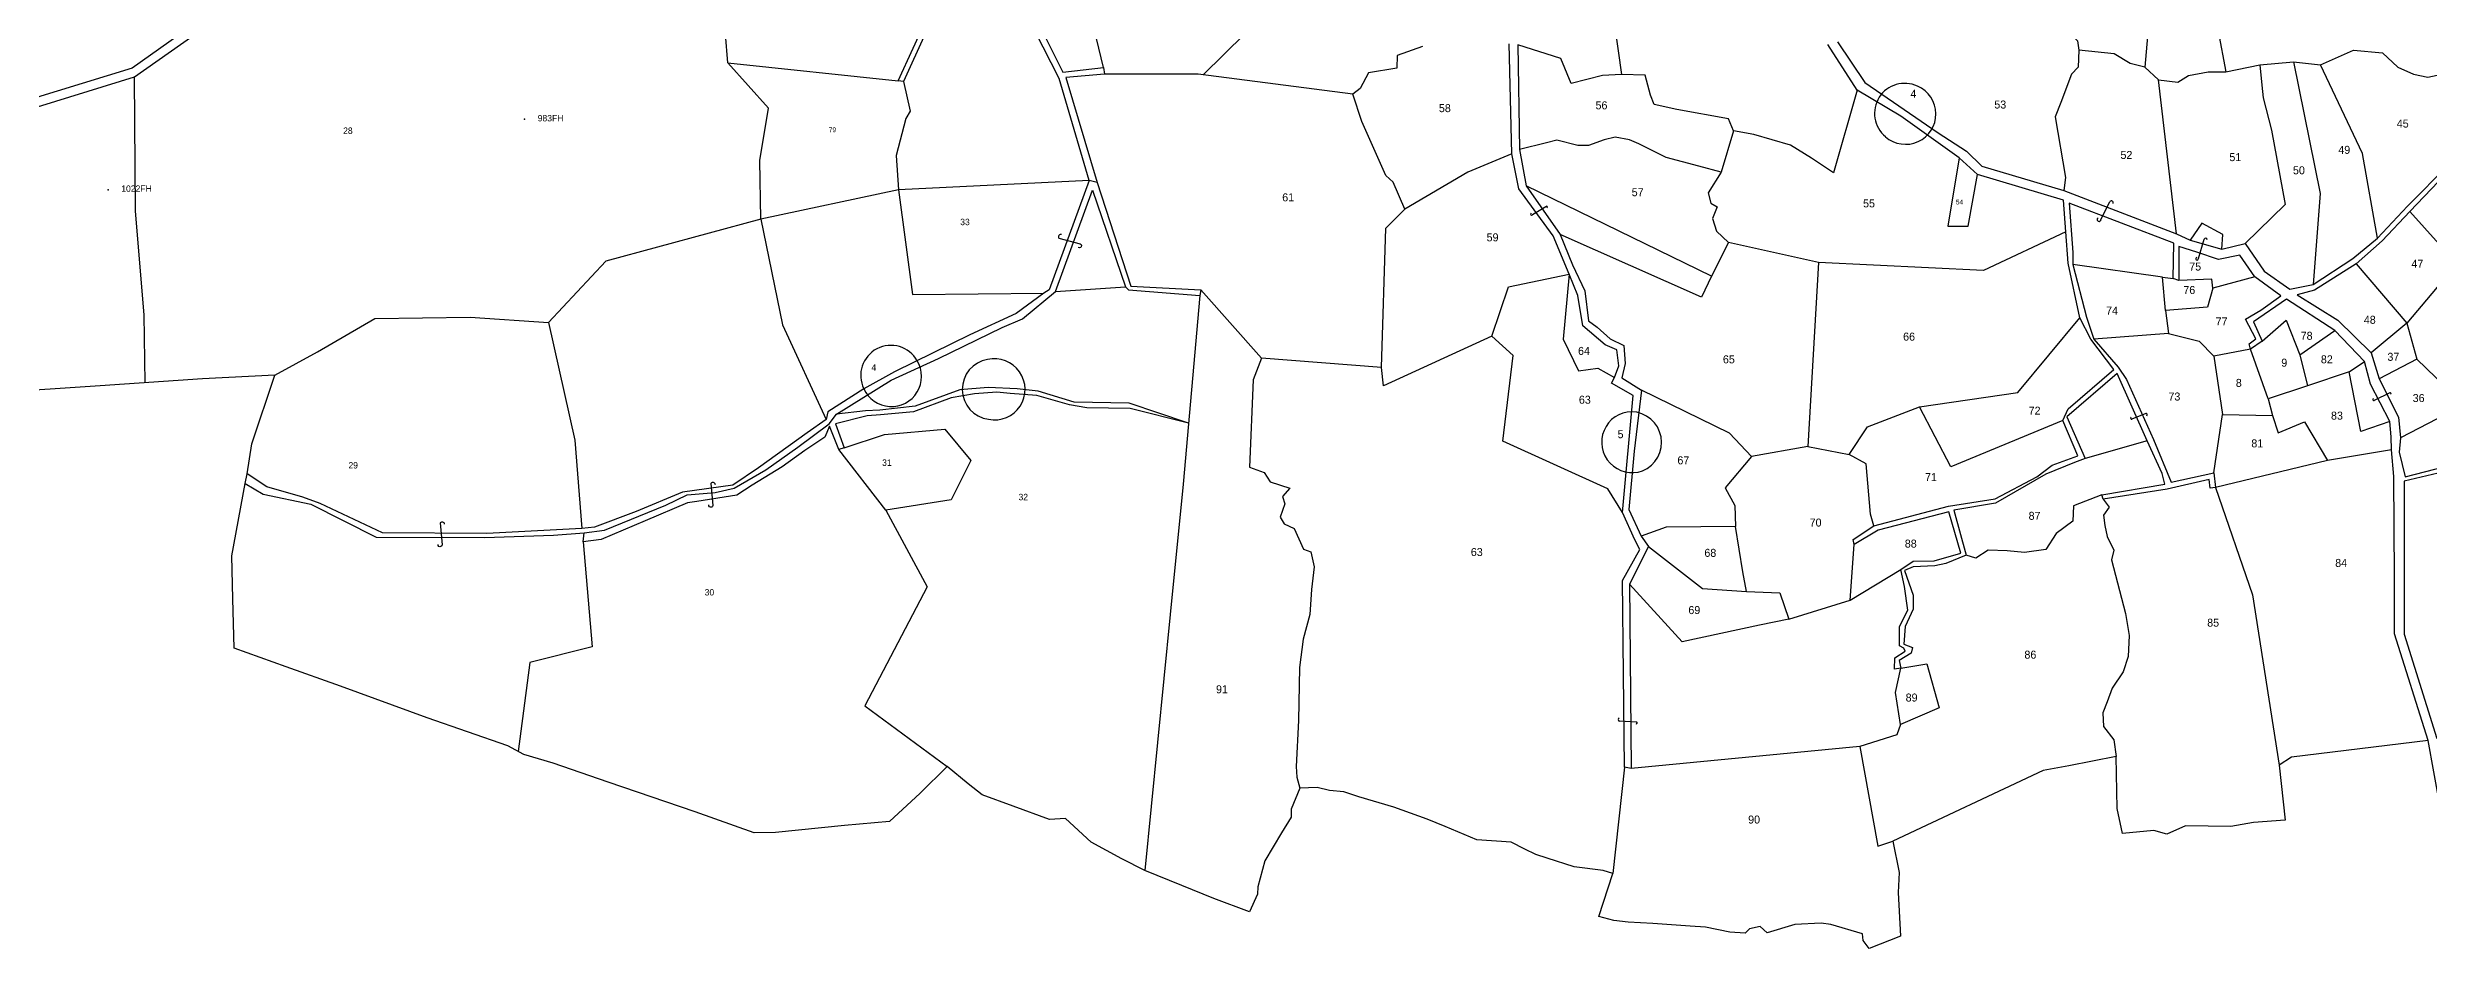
# Model space of a CAD drawing. Extents: x 149058 to 155632, y 177514 to 180719.
# Drawn here: x 152835 to 154323, y 177514 to 178077 of the extents above; entities that cross this region are included whole.
import ezdxf

# ---------------------------------------------------------------- set-up
doc = ezdxf.new("R2010")
doc.units = 0
doc.header["$MEASUREMENT"] = 0
for name, color, linetype in [('BORDER-B', 3, 'CONTINUOUS'), ('LINK', 4, 'CONTINUOUS'), ('NO', 1, 'CONTINUOUS'), ('PARCEL', 6, 'CONTINUOUS'), ('ROAD', 2, 'CONTINUOUS'), ('TRIG-P', 2, 'CONTINUOUS'), ('TRIG-T', 1, 'CONTINUOUS')]:
    doc.layers.add(name, color=color, linetype=linetype)

msp = doc.modelspace()

# ---------------------------------------------------------------- linework, layer by layer
at = {"layer": 'BORDER-B'}
for points in [[(153491.04, 177992.66), (153486.06, 177993.89), (153366.8, 177988.02), (153280.74, 177969.64), (153280.23, 178006.4), (153285.59, 178039.07), (153260.06, 178067.4), (153254.36, 178139.35)], [(153491.04, 177992.66), (153486.06, 177993.89), (153366.8, 177988.02), (153280.74, 177969.64), (153280.23, 178006.4), (153285.59, 178039.07), (153260.06, 178067.4), (153254.36, 178139.35)], [(153814.37, 178091.1), (153818.61, 178060.08), (153806.85, 178059.43), (153787.25, 178054.53), (153780.72, 178070.2), (153753.94, 178078.69)], [(153814.37, 178091.1), (153818.61, 178060.08), (153806.85, 178059.43), (153787.25, 178054.53), (153780.72, 178070.2), (153753.94, 178078.69)], [(153694.21, 178077.55), (153678.53, 178072), (153678.2, 178064.17), (153660.56, 178061.23), (153655.34, 178051.43), (153650.76, 178047.84), (153554.08, 178060.25), (153495.61, 178060.25), (153471.44, 178058.29), (153491.04, 177992.66), (153511.94, 177927.69), (153555.71, 177925.4), (153555.13, 177921.9), (153544.68, 177804.04), (153536.51, 177722.41), (153520.74, 177562.42)], [(153694.21, 178077.55), (153678.53, 178072), (153678.2, 178064.17), (153660.56, 178061.23), (153655.34, 178051.43), (153650.76, 178047.84), (153554.08, 178060.25), (153495.61, 178060.25), (153471.44, 178058.29), (153491.04, 177992.66)], [(153491.04, 177992.66), (153511.94, 177927.69), (153555.71, 177925.4), (153555.13, 177921.9), (153544.68, 177804.04), (153536.51, 177722.41), (153520.74, 177562.42)], [(153132.7, 177634.86), (153122.63, 177640.2), (153072.26, 177657.81), (153018.16, 177677.7), (152984.16, 177689.8), (152951.6, 177701.32), (152950.73, 177732.14), (152950.16, 177759.21), (152958.51, 177804.44), (152959.66, 177810.48), (152962.73, 177829.15), (152977.14, 177872.07), (152931.9, 177869.77), (152867.92, 177865.45), (152801.94, 177861.12)], [(154329.92, 177604.43), (154322.75, 177643.62), (154237.44, 177633.14), (154229.65, 177628.27), (154233.54, 177593.73), (154213.59, 177592.27), (154199.47, 177589.84), (154171.24, 177590.32), (154159.56, 177584.97), (154151.28, 177587.4), (154131.81, 177585.46), (154128.4, 177601.03), (154127.92, 177633.63), (154098.23, 177627.79), (154082.16, 177624.87), (153988.22, 177580.59), (153992.11, 177561.13), (153991.63, 177548.48), (153993.09, 177521.23), (153973.37, 177513.61)], [(153520.74, 177562.42), (153506.45, 177569.62), (153487.21, 177580.05), (153471.22, 177594.87), (153461.26, 177594.18), (153438.55, 177602.51), (153419.08, 177609.69), (153410.28, 177616.64), (153397.3, 177627.3), (153380.39, 177610.62), (153361.15, 177593.02), (153333.11, 177590.47), (153290.01, 177586.07), (153276.6, 177585.99), (153239.76, 177598.96), (153185.3, 177617.49), (153151.01, 177629.53), (153132.7, 177634.86)], [(153973.37, 177513.61), (153969.73, 177518.52), (153969.27, 177522.69), (153949.57, 177528.48), (153943.54, 177529.4), (153927.09, 177528.48), (153909.71, 177523.38), (153905.31, 177527.32), (153898.59, 177525.93), (153896.04, 177523.15), (153886.39, 177523.86), (153871.1, 177526.87), (153861.6, 177527.56), (153838.19, 177529.18), (153822.9, 177530.11), (153813.86, 177531.04), (153804.59, 177533.58), (153813.17, 177560.45), (153807.14, 177562.31), (153789.07, 177564.62), (153772.15, 177569.95), (153765.2, 177572.27), (153758.25, 177575.74), (153749.67, 177580.14), (153728.35, 177581.53), (153708.42, 177589.87), (153697.3, 177594.5), (153676.46, 177602.03), (153654.44, 177608.51), (153645.17, 177611.52), (153636.14, 177612.45), (153628.49, 177614.3), (153617.6, 177613.84), (153612.27, 177600.64), (153612.27, 177595.77), (153606.24, 177585.81), (153595.82, 177568.44), (153591.41, 177552.23), (153591.18, 177547.59), (153586.08, 177536.48), (153563.84, 177544.81), (153543.91, 177552.92), (153520.74, 177562.42)]]:
    msp.add_lwpolyline(points, dxfattribs=at)
at = {"layer": 'LINK'}
for points in [[(153771.44, 177977.42), (153763.05, 177972.33)], [(154118.34, 177969.15), (154123.89, 177980.64)], [(154179.18, 177945.07), (154182.88, 177957.09)], [(154298.78, 177860.99), (154289.15, 177856.36)], [(154146.27, 177848.23), (154137.68, 177844.55)], [(153827.84, 177655.18), (153817.39, 177655.69)]]:
    msp.add_lwpolyline(points, dxfattribs=at)
for points in [[(153468.75, 177959.99, 0.6948512), (153467.02, 177957.69), (153480.38, 177954.23, -1.0083478), (153479.17, 177951.89)], [(153252.35, 177803.59, 0.6948512), (153249.6, 177804.44), (153250.87, 177790.69, -1.0083478), (153248.26, 177791.05)], [(153083.16, 177778.83, 0.6948512), (153080.41, 177779.68), (153081.68, 177765.93, -1.0083478), (153079.07, 177766.28)]]:
    msp.add_lwpolyline(points, format="xyb", dxfattribs=at)
for centre, radius, start, end in [((153762.53, 177972.75), 0.669, 116.92312, 320.80739), ((153771.89, 177977.27), 0.483, 293.64788, 161.58215), ((154117.18, 177969.48), 1.21, 124.82781, 344.11988), ((154124.82, 177979.95), 1.16, 334.85012, 143.24376), ((154183.78, 177956.8), 0.948, 1.35918, 162.38729), ((154178.37, 177944.92), 0.818, 98.5343, 10.41362), ((154288.87, 177856.96), 0.66, 119.02749, 295.35414), ((154299.11, 177860.61), 0.5, 297.49982, 130.41069), ((154137.61, 177845.29), 0.742, 133.35425, 275.41687), ((154146.3, 177847.33), 0.897, 317.98741, 92.06503), ((153817.65, 177656.73), 1.08, 108.69104, 255.7162), ((153827.95, 177654.63), 0.558, 231.65544, 101.13228)]:
    msp.add_arc(centre, radius, start, end, dxfattribs=at)
at = {"layer": 'PARCEL'}
for points in [[(154201.99, 178163.99), (154201.23, 178150.56), (154202.36, 178139.69), (154203.86, 178130.31), (154206.11, 178122.07), (154207.23, 178115.7), (154203.86, 178110.82), (154200.86, 178105.95), (154200.48, 178101.08), (154191.48, 178087.21), (154196.3, 178061.75)], [(153494.9, 178064.53), (153487.36, 178095.52), (153528.54, 178130.86), (153561.49, 178124.44), (153563.49, 178141.91), (153583.18, 178146.12), (153592.22, 178140.1), (153596.44, 178098.53), (153557.27, 178059.84)], [(154152.57, 178143.97), (154145.67, 178064.75)], [(154071.8, 178083.12), (154098.42, 178086.87), (154103.67, 178081.25), (154104.42, 178075.25), (154104.05, 178064.75), (154099.92, 178060.25), (154093.17, 178042.64), (154089.8, 178033.64), (154096.17, 177995.78), (154095.2, 177987.49)], [(154165.5, 177960.45), (154154.3, 178056.88), (154145.67, 178064.75), (154136.67, 178067), (154126.55, 178073), (154104.42, 178075.25)], [(154154.3, 178056.88), (154166.3, 178055.38), (154173.05, 178059.5), (154185.42, 178061.75), (154196.3, 178061.75), (154217.67, 178066.25), (154238.67, 178068.13), (154255.55, 178066.25), (154276.17, 178075.25), (154294.17, 178073.75), (154303.92, 178064.75), (154313.67, 178060.25), (154322.67, 178058.38), (154336.17, 178061.38)], [(152895.96, 177867.34), (152895.32, 177909.76), (152889.97, 177974.75), (152889.39, 178058.73)], [(153260.06, 178067.4), (153366.67, 178056.14)], [(153966.01, 178050.27), (153951.26, 177998.65), (153937.48, 178007.83), (153924.36, 178016.03), (153901.39, 178022.59), (153888.6, 178024.88), (153885.64, 178032.43), (153853.16, 178038.33), (153839.05, 178041.28), (153836.76, 178047.18), (153833.47, 178059.65), (153818.61, 178060.08)], [(154217.67, 178066.25), (154218.86, 178053.47), (154219.61, 178045.6), (154224.86, 178025.36), (154233.48, 177978.88), (154208.36, 177954.38)], [(154238.67, 178068.13), (154255.23, 177985.63), (154250.97, 177928.71)], [(154291.24, 177957.88), (154281.86, 178010.74), (154255.55, 178066.25)], [(153369.95, 178055.72), (153374.01, 178037.19), (153371.32, 178032.54), (153365.32, 178009.53), (153366.8, 177988.02)], [(153750.17, 178010.53), (153722.58, 177998.97), (153683.2, 177976.02), (153675.99, 177992.74), (153671.39, 177997.01), (153656.3, 178030.79), (153650.76, 178047.84)], [(153888.6, 178024.88), (153881.05, 177998.97), (153866.94, 178002.91), (153846.6, 178008.16), (153829.54, 178016.68), (153823.63, 178019.31), (153814.77, 178020.95), (153807.88, 178019.31), (153798.04, 178015.7), (153791.48, 178015.7), (153778.35, 178018.98), (153771.79, 178017.34), (153754.89, 178013.2)], [(153881.05, 177998.97), (153872.85, 177986.18), (153874.49, 177979.62), (153878.42, 177977.33), (153875.47, 177970.11), (153878.1, 177962.24), (153885.64, 177955.03), (153874.82, 177934.04), (153868.58, 177920.92), (153780.35, 177959.99)], [(154029.79, 178008.05), (154022.61, 177965.3), (154035.38, 177965.3), (154041.17, 177997.55)], [(153366.8, 177988.02), (153375.66, 177922.5), (153457.68, 177923.33)], [(153874.82, 177934.04), (153759.13, 177990.45)], [(153280.74, 177969.64), (153183.97, 177943.4), (153148.17, 177905.14)], [(153280.74, 177969.64), (153294.24, 177903.5), (153321.59, 177844.46)], [(153737.58, 177896.52), (153670, 177865.37), (153668.68, 177876.85), (153671.31, 177964.08), (153683.2, 177976.02)], [(154311.38, 177974.51), (154340.73, 177941.69)], [(154096.33, 177961.66), (154044.96, 177937.48), (153941.86, 177942.5), (153885.64, 177955.03)], [(154193.83, 177950.87), (154194.48, 177960.14), (154181.36, 177967.26), (154174.02, 177956.62)], [(154362.3, 177962.34), (154340.73, 177941.69), (154309.45, 177904.65), (154287.16, 177886.12)], [(153941.86, 177942.5), (153935.02, 177827.58), (153961.02, 177822.57), (153972.43, 177839.9), (154004.82, 177852.21), (154066.4, 177861.33), (154105.09, 177907.99)], [(154156.87, 177933.45), (154100.75, 177941.26)], [(154277.82, 177941.83), (154309.45, 177904.65)], [(153464.92, 177924.42), (153508.71, 177927.31)], [(153668.68, 177876.85), (153593.76, 177882.71), (153555.71, 177925.4)], [(153819.33, 177786.17), (153810.09, 177801.09), (153744.47, 177830.93), (153751.04, 177884.39), (153737.58, 177896.52), (153748.08, 177927.35), (153786.05, 177935.34), (153782.21, 177894.56), (153791.72, 177874.88), (153803.86, 177876.52), (153814.31, 177870.62)], [(154188.16, 177926.47), (154184.82, 177914.63), (154158.7, 177912.5), (154156.87, 177933.45), (154163.49, 177932.51)], [(154214.49, 177933.67), (154188.16, 177926.47), (154187.55, 177932.24), (154166.99, 177931.35)], [(154158.7, 177912.5), (154160.52, 177898.23), (154113.88, 177894.59)], [(152977.14, 177872.07), (153003.74, 177886.64), (153039.54, 177907.61), (153099.2, 177908.43), (153148.17, 177905.14), (153164.63, 177831.52), (153168.91, 177776.3)], [(154160.52, 177898.23), (154179.66, 177893.37), (154188.77, 177883.96)], [(154219.16, 177893.41), (154234.03, 177906.43), (154242.53, 177884.87), (154264.39, 177900.12)], [(154309.45, 177904.65), (154315.83, 177882.18), (154345.29, 177853.64), (154345.51, 177818.17)], [(153593.76, 177882.71), (153588.51, 177869.27), (153586.22, 177814.5), (153595.4, 177811.22), (153599.01, 177805.31), (153611.48, 177801.38), (153606.89, 177796.13), (153608.2, 177791.54), (153605.25, 177783.34), (153607.87, 177779.08), (153614.11, 177776.13), (153620.01, 177763.34), (153624.61, 177761.7), (153626.57, 177752.18), (153624.93, 177738.08), (153623.97, 177722.43), (153619.7, 177707.02), (153617.4, 177689.31), (153616.75, 177656.19), (153615.44, 177627.32), (153615.76, 177620.77), (153617.6, 177613.84)], [(154222.79, 177857.24), (154211.86, 177888.45), (154188.77, 177883.96), (154194.24, 177847.53)], [(154242.53, 177884.87), (154247.39, 177865.44)], [(154298.83, 177843.23), (154280.81, 177836.9), (154273.52, 177874.24), (154283.07, 177880.57)], [(154315.83, 177882.18), (154292.12, 177869.78)], [(154273.52, 177874.24), (154247.39, 177865.44), (154222.79, 177857.24), (154225.52, 177846.92)], [(153935.02, 177827.58), (153899.89, 177821.2), (153886.2, 177835.79), (153831.27, 177862.82)], [(154094.58, 177843.81), (154024.43, 177814.81), (154004.82, 177852.21)], [(154345.29, 177853.64), (154305.54, 177833.02)], [(153332.81, 177826.74), (153358.16, 177835.02), (153395.76, 177838.26), (153411.96, 177818.82), (153399.65, 177794.2), (153358.8, 177787.72), (153329.55, 177825.65)], [(154188.95, 177810.98), (154194.24, 177847.53), (154225.52, 177846.92), (154229.17, 177835.99), (154245.57, 177842.97), (154259.85, 177818.68)], [(153899.89, 177821.2), (153883.47, 177801.59), (153889.4, 177790.65), (153889.85, 177777.42), (153846.52, 177776.97), (153830.9, 177771.52)], [(153976.35, 177777.9), (153974.25, 177785.17), (153971.51, 177816.64), (153961.02, 177822.57)], [(154147.22, 177831.11), (154108.4, 177820.02)], [(154299.98, 177825.46), (154259.85, 177818.68), (154189.82, 177801.94)], [(154118.91, 177797.27), (154101.18, 177790.47), (154100.73, 177780.89), (154090.24, 177773.14), (154083.85, 177763.11), (154070.62, 177761.28), (154059.67, 177762.19), (154047.81, 177762.65), (154040.05, 177757.63), (154033.98, 177759.64)], [(154119.78, 177794.64), (154123.54, 177789.55), (154119.89, 177784.54), (154120.8, 177778.15), (154122.17, 177771.31), (154126.28, 177762.65), (154124.91, 177756.72), (154133.57, 177722.98), (154135.86, 177709.3), (154135.4, 177696.07), (154132.21, 177686.5), (154125.36, 177676.47), (154122.17, 177667.8), (154119.43, 177660.96), (154119.89, 177652.3), (154126.28, 177644.09), (154127.92, 177633.63)], [(154189.82, 177801.94), (154212.95, 177734.83), (154229.65, 177628.27)], [(153358.8, 177787.72), (153384.74, 177739.77), (153345.84, 177665.25), (153397.3, 177627.3)], [(153835.53, 177764.96), (153869.33, 177738.66), (153896.7, 177736.84), (153894.42, 177749.15), (153889.85, 177777.42)], [(153169.7, 177767.96), (153175.34, 177702.18), (153136.45, 177692.46), (153129.13, 177636.76)], [(153896.7, 177736.84), (153917.68, 177735.93), (153923.16, 177719.51), (153961.48, 177731.37), (153964.1, 177766.23)], [(153961.48, 177731.37), (153993.28, 177750.48)], [(153923.16, 177719.51), (153904.91, 177715.86), (153856.55, 177705.37), (153823.57, 177741.44)], [(153993.28, 177688.92), (154009.49, 177691.51), (154017.24, 177664.15), (153993.06, 177653.66), (153989.87, 177673.73), (153993.28, 177688.92)], [(153993.06, 177653.66), (153990.78, 177647.28), (153967.52, 177639.98), (153978.92, 177577.51), (153988.22, 177580.59)], [(153820.48, 177626.91), (153813.17, 177560.45)], [(153967.52, 177639.98), (153824.73, 177626.14)]]:
    msp.add_lwpolyline(points, dxfattribs=at)
for centre, radius, start, end in [((153995.65, 178035.77), 18.84, 64.77298, 230.36279), ((153996.21, 178035.41), 18.94, 228.37125, 66.76453), ((153362.08, 177871.89), 18.86, 29.32603, 205.95502), ((153362.35, 177871.37), 18.89, 204.17861, 31.10244), ((153425.61, 177863.24), 18.92, 99.44253, 262.3301), ((153426.8, 177863.26), 19.13, 258.81842, 102.95421), ((153825.36, 177830.21), 19.07, 91.14165, 289.64474), ((153824.48, 177830.05), 19.23, 292.25287, 88.53351)]:
    msp.add_arc(centre, radius, start, end, dxfattribs=at)
at = {"layer": 'ROAD'}
for points in [[(153167.79, 178201.37), (153098.7, 178170.82), (153100.49, 178230.31), (153096.19, 178231.38), (153096.19, 178168.67), (153052.81, 178151.82), (153021.97, 178135.34), (152978.95, 178114.91), (152945.61, 178104.88), (152928.76, 178093.05), (152887.88, 178064.02), (152778.23, 178030.49)], [(152779.32, 178024.69), (152889.39, 178058.73), (152948.84, 178100.52), (152980.03, 178108.77), (153035.96, 178135.29), (153057.11, 178146.75), (153106.23, 178165.75), (153172.39, 178196.52)], [(153396.46, 178114.13), (153369.95, 178055.72), (153366.67, 178056.14), (153394.75, 178117.7)], [(153486.06, 177993.89), (153467.23, 178057.65), (153437.29, 178116.61)], [(153458.67, 178083.29), (153469.52, 178061.54), (153494.9, 178064.53), (153495.61, 178060.25)], [(153753.94, 178078.69), (153754.89, 178013.2), (153759.13, 177990.45), (153780.35, 177959.99), (153788.06, 177941.1), (153795.78, 177924.9), (153798.09, 177906.01), (153803.5, 177902.15), (153811.6, 177894.82), (153820.08, 177890.58), (153820.86, 177879.4), (153818.93, 177870.53), (153831.27, 177862.82), (153826.64, 177824.64), (153823.19, 177788.1), (153830.9, 177771.52), (153835.53, 177764.96), (153823.57, 177741.44), (153824.73, 177626.14), (153820.48, 177626.91), (153819.33, 177743.75), (153830.13, 177763.03), (153827.04, 177769.2), (153819.33, 177786.17), (153825.89, 177859.44), (153812.38, 177867.15), (153814.31, 177870.62), (153816.91, 177877.88), (153815.75, 177887.91), (153808.42, 177890.99), (153794.53, 177902.94), (153791.45, 177921.84), (153786.05, 177935.34), (153776.02, 177959.24), (153754.41, 177988.55), (153750.17, 178010.53), (153748.38, 178079.34)], [(154322.75, 177643.62), (154301.74, 177710.42), (154301.74, 177745.72), (154301.44, 177808.83), (154299.98, 177825.46), (154299.7, 177833.61), (154298.83, 177843.23), (154286.86, 177866.57), (154283.07, 177880.57), (154264.39, 177900.12), (154234.33, 177919.66), (154213.61, 177905.37), (154219.16, 177893.41), (154211.86, 177888.45), (154210.99, 177891.66), (154215.07, 177894.87), (154208.65, 177907.12), (154218.28, 177912.66), (154230.83, 177921.71), (154214.49, 177933.67), (154205.15, 177947.08), (154191.72, 177944.46), (154178.3, 177949.13), (154166.99, 177952.64), (154166.99, 177931.35), (154163.49, 177932.51), (154163.78, 177954.68), (154098.41, 177979.77), (154100.75, 177948.85), (154100.75, 177941.26), (154109.21, 177908.3), (154113.88, 177894.59), (154129.05, 177877.09), (154134.31, 177869.5), (154151.23, 177831.87), (154162.1, 177805.14), (154188.95, 177810.98), (154189.82, 177801.94), (154186.61, 177801.35), (154186.03, 177806.89), (154159.77, 177800.77), (154119.78, 177794.64), (154118.91, 177797.27), (154158.31, 177803.98), (154156.55, 177810.69), (154147.22, 177831.11), (154128.54, 177873.11), (154097.02, 177845.98), (154108.4, 177820.02), (154101.69, 177817.4), (154083.89, 177810.1), (154052.37, 177792.02), (154026.39, 177787.64), (154033.98, 177759.64), (154021.43, 177754.39), (154014.43, 177752.93), (154000.87, 177752.23), (153995.61, 177749.89), (154000.87, 177734.43), (154000.87, 177725.68), (153995.91, 177714.89), (153995.03, 177703.8), (154000.58, 177701.76), (153999.7, 177698.26), (153992.11, 177693.59), (153993.28, 177688.92), (153989.19, 177688.34), (153989.49, 177695.34), (153995.91, 177699.43), (153995.03, 177701.47), (153992.4, 177702.93), (153992.4, 177714.89), (153997.66, 177725.1), (153995.61, 177739.97), (153993.28, 177750.48), (154000.87, 177755.73), (154014, 177756.02), (154030.64, 177760.69), (154023.34, 177786.65), (153978.98, 177775.27), (153964.1, 177766.23), (153963.51, 177769.44), (153976.35, 177777.9), (154023.05, 177790.15), (154052.23, 177794.82), (154078.21, 177808.53), (154087.84, 177815.82), (154103.89, 177821.66), (154094.58, 177843.81), (154097.79, 177851.1), (154126.39, 177875.61), (154112.09, 177894.57), (154105.09, 177907.99), (154097.79, 177942.12), (154096.33, 177961.66), (154094.87, 177981.5), (154041.17, 177997.55), (154029.79, 178008.05), (153993.31, 178034.01), (153966.01, 178050.27), (153947.63, 178078.85)], [(153953.63, 178080.54), (153970.8, 178055.21), (154016.6, 178023.69), (154034.28, 178012.19), (154043.87, 178002.82), (154095.2, 177987.49), (154165.5, 177960.45), (154174.02, 177956.62), (154193.83, 177950.87), (154208.36, 177954.38), (154220.32, 177937.17), (154236.38, 177925.79), (154250.97, 177928.71), (154275.77, 177945.04), (154291.24, 177957.88), (154309.92, 177977.71), (154335.89, 178003.97)], [(154338.23, 178002.51), (154311.38, 177974.51), (154294.16, 177956.13), (154277.82, 177941.83), (154251.84, 177925.21), (154241.04, 177922.29), (154266.43, 177906.54), (154287.16, 177886.12), (154292.12, 177869.78), (154304.37, 177845.86), (154305.54, 177833.02), (154304.67, 177823.98), (154308.45, 177808.54), (154345.51, 177818.17)], [(152958.51, 177804.44), (152969.85, 177797.64), (152999.53, 177791.49), (153040.42, 177770.87), (153108.11, 177770.51), (153151.18, 177771.96), (153170.36, 177773.41), (153183.03, 177775.21), (153221.39, 177790.77), (153234.78, 177797.28), (153252.15, 177798.73), (153264.04, 177801.41), (153283.95, 177812.99), (153303.86, 177827.1), (153323.4, 177841.57), (153328.11, 177847.72), (153362.13, 177869.07), (153391.81, 177882.45), (153431.62, 177901.99), (153444.29, 177907.41), (153464.92, 177924.42), (153488.08, 177987.73), (153508.71, 177927.31), (153510.52, 177925.5), (153555.13, 177921.9)], [(153486.06, 177993.89), (153460.94, 177925.5), (153457.68, 177923.33), (153440.31, 177910.67), (153411.35, 177897.28), (153388.55, 177886.07), (153364.3, 177874.13), (153345.12, 177863.64), (153322.68, 177849.17), (153321.59, 177844.46), (153309.65, 177836.14), (153279.24, 177814.07), (153263.32, 177803.22), (153231.83, 177798.88), (153202.88, 177786.94), (153176.87, 177777.02), (153168.91, 177776.3), (153109.55, 177773.04), (153044.4, 177773.41), (153005.32, 177791.86), (152994.46, 177795.84), (152972.02, 177802.35), (152959.66, 177810.48)], [(153548.05, 177842.05), (153511.61, 177851.34), (153484.46, 177851.7), (153473.6, 177853.51), (153453.34, 177859.3), (153436.69, 177860.74), (153428.36, 177861.47), (153414.25, 177860.38), (153399.77, 177857.85), (153376.24, 177849.17), (153355.61, 177847.36), (153347.29, 177846.64), (153327.38, 177841.57), (153332.81, 177826.74), (153329.55, 177825.65), (153323.76, 177840.12), (153320.87, 177833.25), (153308.2, 177824.93), (153294.08, 177814.8), (153275.26, 177803.22), (153265.85, 177797.07), (153240.88, 177793.09), (153234.85, 177792.2), (153208.43, 177780.99), (153180.92, 177769.41), (153169.7, 177767.96), (153170.36, 177773.41)], [(153548.05, 177842.05), (153510.88, 177854.59), (153476.5, 177855.32), (153454.06, 177862.19), (153441.03, 177863.64), (153422.93, 177864.36), (153405.2, 177862.92), (153377.33, 177852.79), (153355.25, 177850.25), (153346.2, 177849.89), (153328.11, 177847.72)], [(154346.68, 177814.96), (154307.86, 177805.92), (154307.86, 177710.23), (154328.29, 177644.89)]]:
    msp.add_lwpolyline(points, dxfattribs=at)
at = {"layer": 'TRIG-P'}
for p in [(153133.07, 178032.12), (152872.8, 177988.07)]:
    msp.add_point(p, dxfattribs=at)

# ---------------------------------------------------------------- texts
at = {"layer": 'NO'}
for s, height, p in [('56', 5, (153802.44, 178038.37)), ('4', 5, (153999.23, 178045.58)), ('53', 5, (154051.68, 178038.85)), ('58', 5, (153704.55, 178036.6)), ('45', 5, (154303.2, 178026.96)), ('28', 4, (153019.73, 178022.99)), ('79', 3, (153323.23, 178024.06)), ('49', 5, (154266.65, 178010.52)), ('52', 5, (154130.51, 178007.33)), ('51', 5, (154198.58, 178005.96)), ('50', 5, (154238.33, 177997.74)), ('61', 5, (153606.63, 177980.81)), ('57', 5, (153825.05, 177984.02)), ('33', 4, (153405.4, 177965.92)), ('55', 5, (153969.64, 177977.04)), ('54', 3, (154027.62, 177978.87)), ('59', 5, (153734.38, 177955.8)), ('75', 5, (154173.49, 177937.53)), ('47', 5, (154312.34, 177939.29)), ('76', 5, (154169.79, 177922.87)), ('74', 5, (154121.54, 177910.02)), ('66', 5, (153994.68, 177893.71)), ('77', 5, (154189.96, 177903.18)), ('78', 5, (154243.13, 177894.24)), ('48', 5, (154282.6, 177904.23)), ('64', 5, (153791.5, 177884.77)), ('65', 5, (153882.04, 177879.51)), ('9', 5, (154231.02, 177877.4)), ('82', 5, (154255.76, 177879.51)), ('37', 5, (154297.34, 177881.08)), ('4', 4, (153349.95, 177874.95)), ('8', 5, (154202.6, 177864.77)), ('63', 5, (153792.03, 177854.25)), ('72', 5, (154073.11, 177847.41)), ('73', 5, (154160.5, 177856.25)), ('36', 5, (154313.13, 177855.3)), ('5', 5, (153816.24, 177832.68)), ('83', 5, (154262.08, 177844.3)), ('67', 5, (153853.61, 177816.37)), ('81', 5, (154212.29, 177826.95)), ('29', 4, (153023.04, 177813.74)), ('31', 4, (153356.57, 177815.4)), ('71', 5, (154008.37, 177805.85)), ('32', 4, (153441.82, 177793.89)), ('70', 5, (153936.25, 177777.43)), ('87', 5, (154073.11, 177781.64)), ('63', 5, (153724.51, 177759.02)), ('68', 5, (153870.46, 177758.49)), ('88', 5, (153995.73, 177764.28)), ('84', 5, (154264.71, 177752.18)), ('30', 4, (153245.67, 177734.34)), ('69', 5, (153860.46, 177722.71)), ('85', 5, (154184.7, 177714.82)), ('86', 5, (154070.48, 177694.83)), ('91', 5, (153565.25, 177673.17)), ('89', 5, (153996.26, 177668)), ('90', 5, (153897.83, 177591.71))]:
    msp.add_text(s, height=height, dxfattribs=at).set_placement(p)
at = {"layer": 'TRIG-T'}
for s, p in [('983FH', (153141.34, 178030.82)), ('1022FH', (152881.07, 177986.76))]:
    msp.add_text(s, height=4, dxfattribs=at).set_placement(p)

doc.saveas('drawing.dxf')
